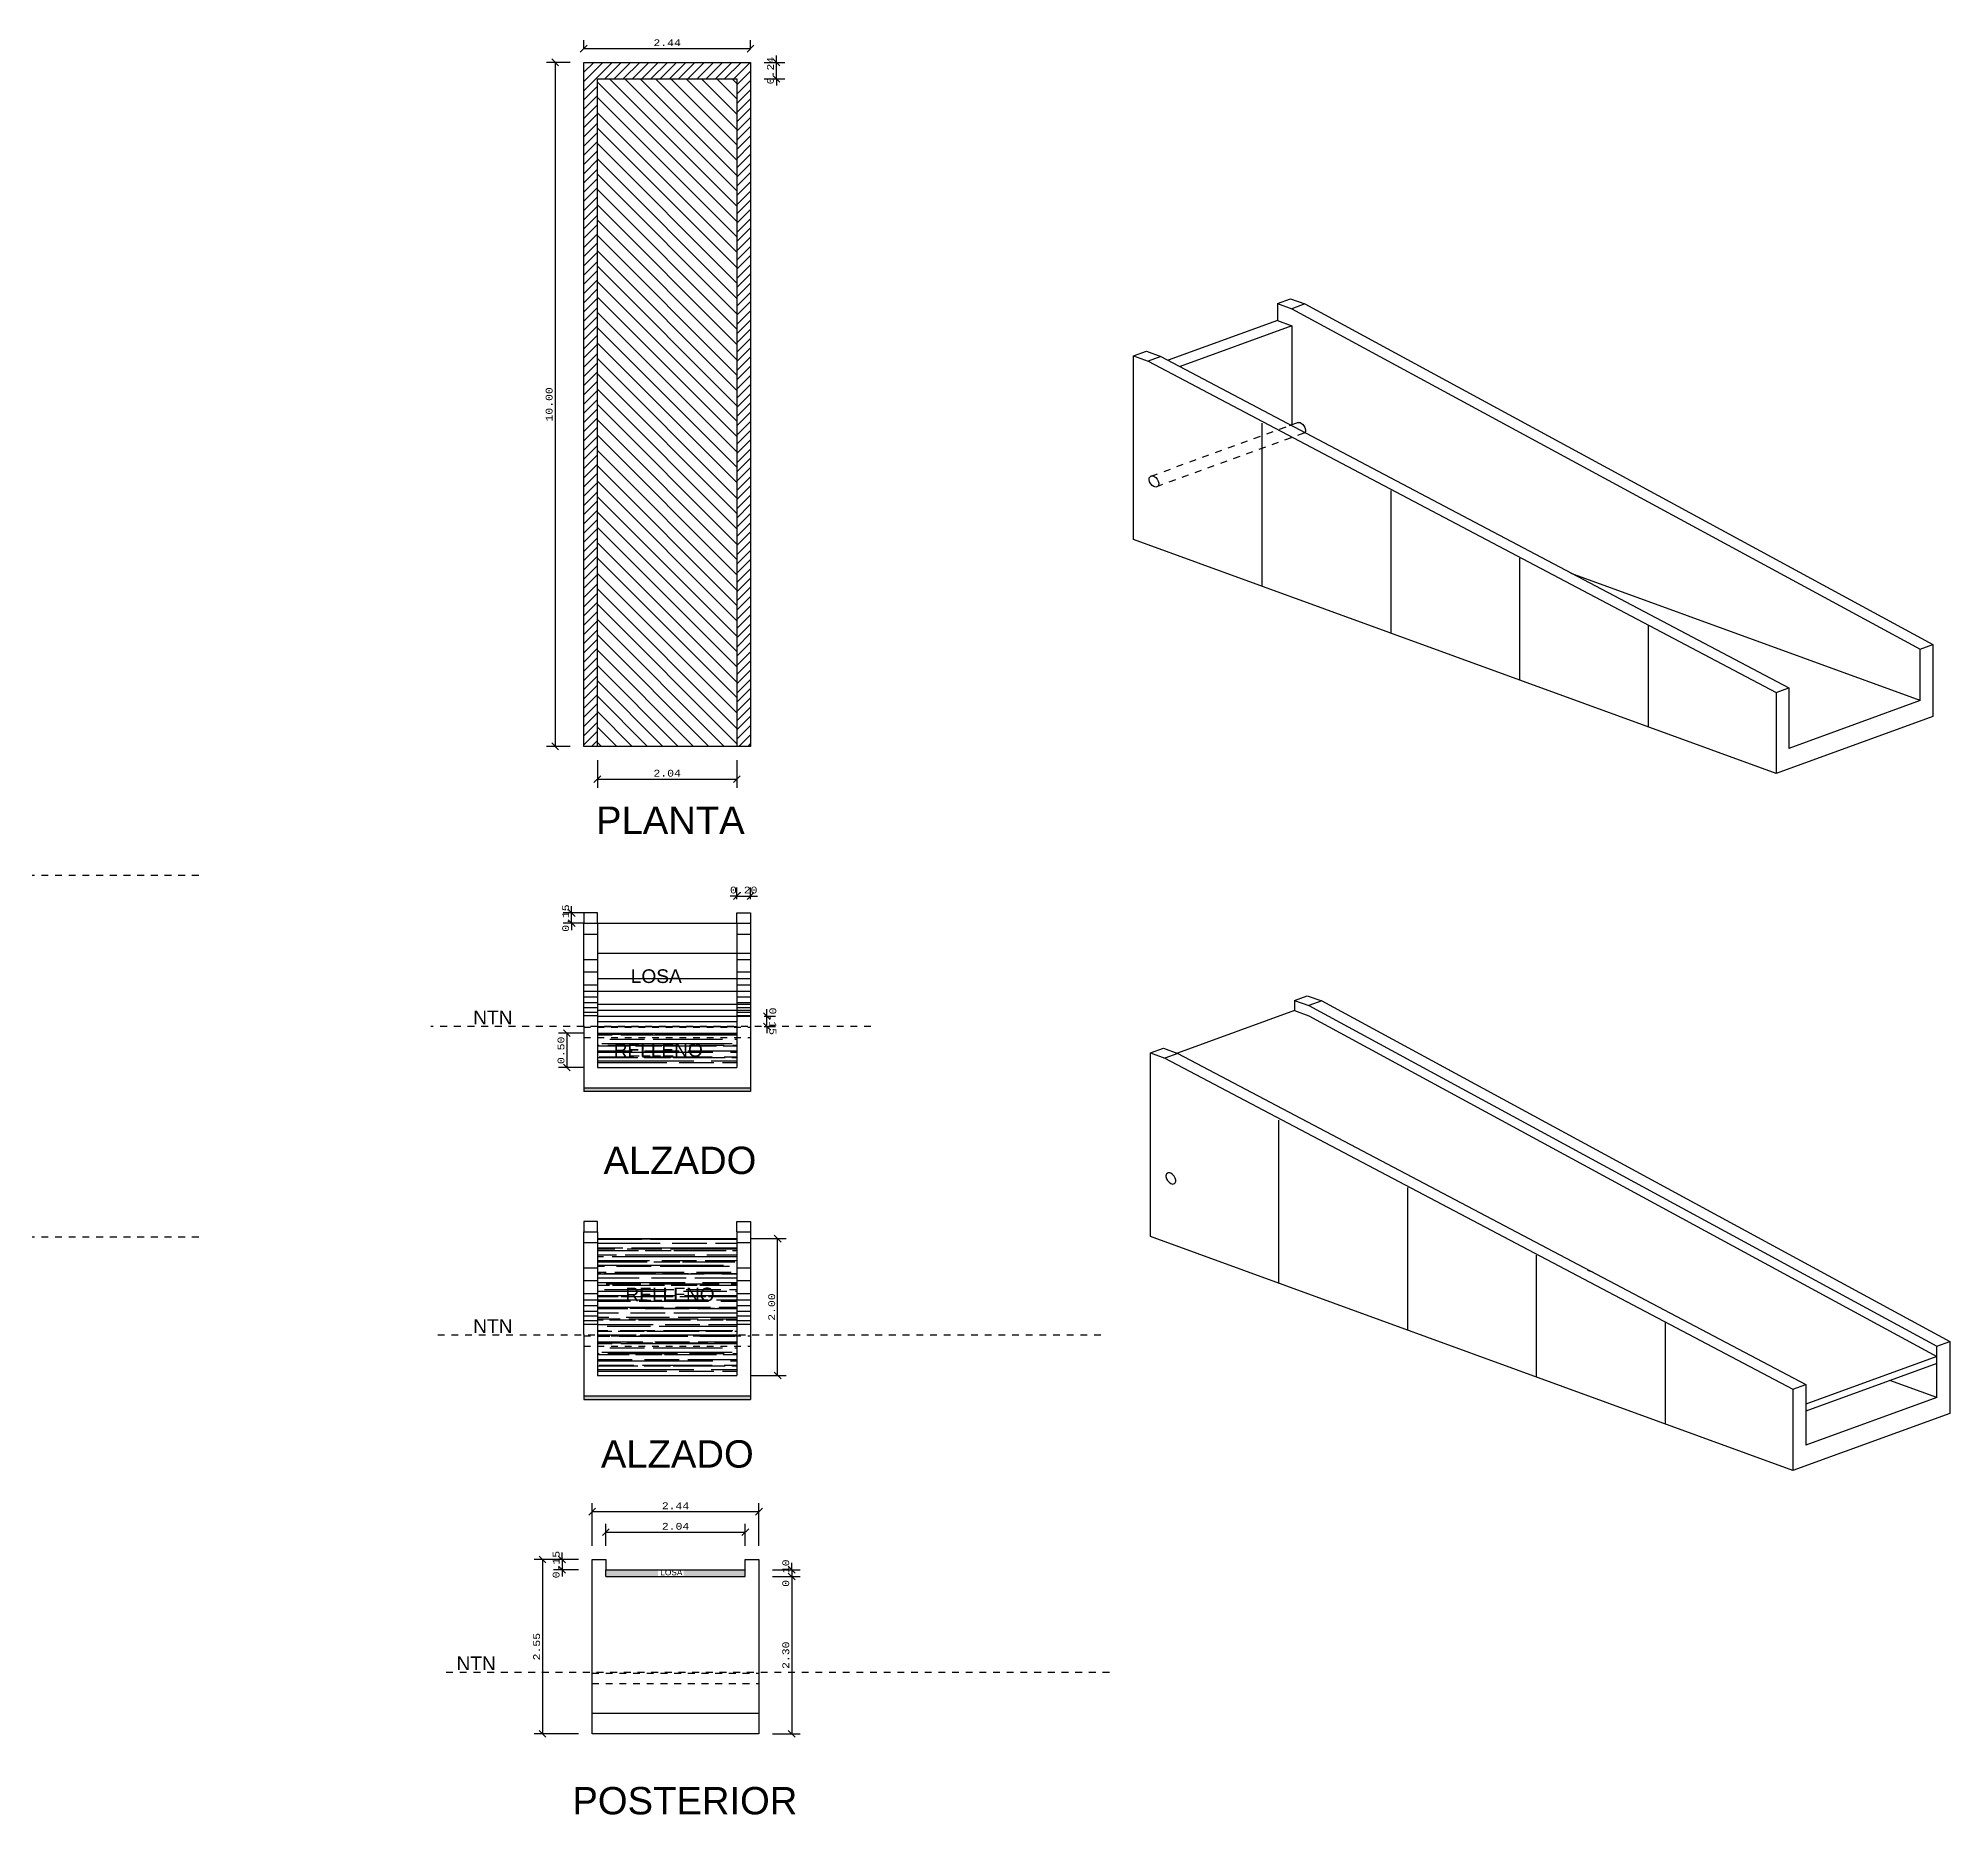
# Model space of a CAD drawing. Header units: millimetres. Extents: x 1263 to 2085, y 1308 to 1444.
# Drawn here: x 1924.11 to 1952.06, y 1357.24 to 1383.21 of the extents above; entities that cross this region are included whole.
import ezdxf

# ---------------------------------------------------------------- set-up
doc = ezdxf.new("R2010")
doc.units = ezdxf.units.MM
doc.linetypes.add('DASHED2', pattern=[0.375, 0.25, -0.125])
doc.layers.add('Cotas', color=144, linetype='Continuous', lineweight=0)
doc.styles.add('corrier new', font='cour.ttf', dxfattribs={"height": 0.1})
doc.styles.get("Standard").update_dxf_attribs({"font": 'arial.ttf'})
doc.dimstyles.new('Ing_metros_anotativa', dxfattribs={"dimscale": 0, "dimtxt": 0.1, "dimasz": 0.1, "dimexe": 0.125, "dimexo": 0.2, "dimgap": 0.03, "dimtad": 1, "dimzin": 1, "dimdsep": 46, "dimtxsty": 'corrier new', "dimblk": 'OBLIQUE', "dimcen": 0, "dimadec": 0, "dimazin": 0, "dimtfac": 1, "dimtix": 1, "dimtmove": 0, "dimatfit": 3, "dimfxl": 1, "dimarcsym": 0})

# ---------------------------------------------------------------- blocks, each defined once
blk = doc.blocks.new('_Oblique')
at = {"color": 0, "linetype": 'ByBlock', "lineweight": -2}
blk.add_line((-0.5, -0.5), (0.5, 0.5), dxfattribs=at)
blk = doc.blocks.new('*D315')
at = {"layer": 'Cotas', "color": 0, "lineweight": -2, "transparency": 16777216}
for p, q in [((1932.085, 1383.058), (1932.085, 1383.184)), ((1932.085, 1383.059), (1934.525, 1383.059)), ((1934.525, 1383.058), (1934.525, 1383.184))]:
    blk.add_line(p, q, dxfattribs=at)
at = {"layer": 'Defpoints', "color": 0, "transparency": 16777216}
for p in [(1934.525, 1383.059), (1932.085, 1382.858), (1934.525, 1382.858)]:
    blk.add_point(p, dxfattribs=at)
at = {"layer": 'Cotas', "color": 0, "lineweight": -2, "transparency": 16777216, "xscale": 0.1, "yscale": 0.1, "zscale": 0.1, "rotation": 180}
blk.add_blockref('_Oblique', (1932.085, 1383.059), dxfattribs=at)
at = {"layer": 'Cotas', "color": 0, "lineweight": -2, "transparency": 16777216, "xscale": 0.1, "yscale": 0.1, "zscale": 0.1}
blk.add_blockref('_Oblique', (1934.525, 1383.059), dxfattribs=at)
at = {"layer": 'Cotas', "color": 0, "transparency": 16777216, "insert": (1933.305, 1383.145), "char_height": 0.1, "attachment_point": 5, "style": 'corrier new'}
blk.add_mtext('2.44', dxfattribs=at)
blk = doc.blocks.new('*D316')
at = {"layer": 'Cotas', "color": 0, "lineweight": -2, "transparency": 16777216}
for p, q in [((1931.885, 1382.858), (1931.542, 1382.858)), ((1931.667, 1382.858), (1931.667, 1372.858)), ((1931.885, 1372.858), (1931.542, 1372.858))]:
    blk.add_line(p, q, dxfattribs=at)
at = {"layer": 'Defpoints', "color": 0, "transparency": 16777216}
for p in [(1932.085, 1382.858), (1931.667, 1372.858), (1932.085, 1372.858)]:
    blk.add_point(p, dxfattribs=at)
at = {"layer": 'Cotas', "color": 0, "lineweight": -2, "transparency": 16777216, "xscale": 0.1, "yscale": 0.1, "zscale": 0.1}
for p, rotation in [((1931.667, 1382.858), 90), ((1931.667, 1372.858), 270)]:
    blk.add_blockref('_Oblique', p, dxfattribs=dict(at, rotation=rotation))
at = {"layer": 'Cotas', "color": 0, "transparency": 16777216, "insert": (1931.58, 1377.858), "char_height": 0.1, "attachment_point": 5, "rotation": 90, "style": 'corrier new'}
blk.add_mtext('10.00', dxfattribs=at)
blk = doc.blocks.new('*D317')
at = {"layer": 'Cotas', "color": 0, "lineweight": -2, "transparency": 16777216}
for p, q in [((1932.285, 1372.658), (1932.285, 1372.253)), ((1934.325, 1372.658), (1934.325, 1372.253)), ((1932.285, 1372.378), (1934.325, 1372.378))]:
    blk.add_line(p, q, dxfattribs=at)
at = {"layer": 'Defpoints', "color": 0, "transparency": 16777216}
for p in [(1932.285, 1372.858), (1934.325, 1372.858), (1934.325, 1372.378)]:
    blk.add_point(p, dxfattribs=at)
at = {"layer": 'Cotas', "color": 0, "lineweight": -2, "transparency": 16777216, "xscale": 0.1, "yscale": 0.1, "zscale": 0.1, "rotation": 180}
blk.add_blockref('_Oblique', (1932.285, 1372.378), dxfattribs=at)
at = {"layer": 'Cotas', "color": 0, "lineweight": -2, "transparency": 16777216, "xscale": 0.1, "yscale": 0.1, "zscale": 0.1}
blk.add_blockref('_Oblique', (1934.325, 1372.378), dxfattribs=at)
at = {"layer": 'Cotas', "color": 0, "transparency": 16777216, "insert": (1933.305, 1372.465), "char_height": 0.1, "attachment_point": 5, "style": 'corrier new'}
blk.add_mtext('2.04', dxfattribs=at)
blk = doc.blocks.new('*D318')
at = {"layer": 'Cotas', "color": 0, "lineweight": -2, "transparency": 16777216}
for p, q in [((1931.908, 1370.423), (1931.908, 1370.523)), ((1932.085, 1370.423), (1931.783, 1370.423)), ((1932.085, 1370.273), (1931.783, 1370.273)), ((1931.908, 1370.273), (1931.908, 1370.423)), ((1931.908, 1370.273), (1931.908, 1370.173))]:
    blk.add_line(p, q, dxfattribs=at)
at = {"layer": 'Defpoints', "color": 0, "transparency": 16777216}
for p in [(1931.908, 1370.423), (1932.285, 1370.423), (1932.285, 1370.273)]:
    blk.add_point(p, dxfattribs=at)
at = {"layer": 'Cotas', "color": 0, "lineweight": -2, "transparency": 16777216, "xscale": 0.1, "yscale": 0.1, "zscale": 0.1}
for p, rotation in [((1931.908, 1370.423), 270), ((1931.908, 1370.273), 90)]:
    blk.add_blockref('_Oblique', p, dxfattribs=dict(at, rotation=rotation))
at = {"layer": 'Cotas', "color": 0, "transparency": 16777216, "insert": (1931.821, 1370.348), "char_height": 0.1, "attachment_point": 5, "rotation": 90, "style": 'corrier new'}
blk.add_mtext('0.15', dxfattribs=at)
blk = doc.blocks.new('*D319')
at = {"layer": 'Cotas', "color": 0, "lineweight": -2, "transparency": 16777216}
for p, q in [((1934.725, 1368.914), (1934.888, 1368.915)), ((1934.763, 1368.914), (1934.763, 1369.014)), ((1934.763, 1368.763), (1934.763, 1368.914)), ((1934.725, 1368.763), (1934.888, 1368.763)), ((1934.763, 1368.763), (1934.764, 1368.663))]:
    blk.add_line(p, q, dxfattribs=at)
at = {"layer": 'Defpoints', "color": 0, "transparency": 16777216}
for p in [(1934.525, 1368.914), (1934.763, 1368.914), (1934.525, 1368.763)]:
    blk.add_point(p, dxfattribs=at)
at = {"layer": 'Cotas', "color": 0, "lineweight": -2, "transparency": 16777216, "xscale": 0.1, "yscale": 0.1, "zscale": 0.1}
for p, rotation in [((1934.763, 1368.914), 270.0484688541212), ((1934.763, 1368.763), 90.04846885412117)]:
    blk.add_blockref('_Oblique', p, dxfattribs=dict(at, rotation=rotation))
at = {"layer": 'Cotas', "color": 0, "transparency": 16777216, "insert": (1934.85, 1368.839), "char_height": 0.1, "attachment_point": 5, "rotation": 270.0485, "style": 'corrier new'}
blk.add_mtext('0.15', dxfattribs=at)
blk = doc.blocks.new('*D321')
at = {"layer": 'Cotas', "color": 0, "lineweight": -2, "transparency": 16777216}
for p, q in [((1934.525, 1365.661), (1935.046, 1365.661)), ((1934.921, 1363.661), (1934.921, 1365.661)), ((1934.525, 1363.661), (1935.046, 1363.661))]:
    blk.add_line(p, q, dxfattribs=at)
at = {"layer": 'Defpoints', "color": 0, "transparency": 16777216}
for p in [(1934.325, 1365.661), (1934.921, 1365.661), (1934.325, 1363.661)]:
    blk.add_point(p, dxfattribs=at)
at = {"layer": 'Cotas', "color": 0, "lineweight": -2, "transparency": 16777216, "xscale": 0.1, "yscale": 0.1, "zscale": 0.1}
for p, rotation in [((1934.921, 1365.661), 90), ((1934.921, 1363.661), 270)]:
    blk.add_blockref('_Oblique', p, dxfattribs=dict(at, rotation=rotation))
at = {"layer": 'Cotas', "color": 0, "transparency": 16777216, "insert": (1934.835, 1364.661), "char_height": 0.1, "attachment_point": 5, "rotation": 90, "style": 'corrier new'}
blk.add_mtext('2.00', dxfattribs=at)
blk = doc.blocks.new('*D327')
at = {"layer": 'Cotas', "color": 0, "lineweight": -2, "transparency": 16777216}
for p, q in [((1932.085, 1368.665), (1931.714, 1368.665)), ((1931.839, 1368.665), (1931.839, 1368.163)), ((1932.085, 1368.163), (1931.714, 1368.163))]:
    blk.add_line(p, q, dxfattribs=at)
at = {"layer": 'Defpoints', "color": 0, "transparency": 16777216}
for p in [(1932.285, 1368.665), (1931.839, 1368.163), (1932.285, 1368.163)]:
    blk.add_point(p, dxfattribs=at)
at = {"layer": 'Cotas', "color": 0, "lineweight": -2, "transparency": 16777216, "xscale": 0.1, "yscale": 0.1, "zscale": 0.1}
for p, rotation in [((1931.839, 1368.665), 90), ((1931.839, 1368.163), 270)]:
    blk.add_blockref('_Oblique', p, dxfattribs=dict(at, rotation=rotation))
at = {"layer": 'Cotas', "color": 0, "transparency": 16777216, "insert": (1931.753, 1368.414), "char_height": 0.1, "attachment_point": 5, "rotation": 90, "style": 'corrier new'}
blk.add_mtext('0.50', dxfattribs=at)
blk = doc.blocks.new('*D330')
at = {"layer": 'Cotas', "color": 0, "lineweight": -2, "transparency": 16777216}
for p, q in [((1934.725, 1382.858), (1935.028, 1382.858)), ((1934.903, 1382.858), (1934.903, 1382.958)), ((1934.903, 1382.618), (1934.903, 1382.858)), ((1934.725, 1382.618), (1935.028, 1382.618)), ((1934.903, 1382.618), (1934.903, 1382.518))]:
    blk.add_line(p, q, dxfattribs=at)
at = {"layer": 'Defpoints', "color": 0, "transparency": 16777216}
for p in [(1934.525, 1382.858), (1934.903, 1382.858), (1934.525, 1382.618)]:
    blk.add_point(p, dxfattribs=at)
at = {"layer": 'Cotas', "color": 0, "lineweight": -2, "transparency": 16777216, "xscale": 0.1, "yscale": 0.1, "zscale": 0.1}
for p, rotation in [((1934.903, 1382.858), 270), ((1934.903, 1382.618), 90)]:
    blk.add_blockref('_Oblique', p, dxfattribs=dict(at, rotation=rotation))
at = {"layer": 'Cotas', "color": 0, "transparency": 16777216, "insert": (1934.817, 1382.738), "char_height": 0.1, "attachment_point": 5, "rotation": 90, "style": 'corrier new'}
blk.add_mtext('0.24', dxfattribs=at)
blk = doc.blocks.new('tubo-dren')
at = {"linetype": 'DASHED2', "ltscale": 0.35, "transparency": 33554559}
for p, q in [((-2.266, 0.671), (-0.124, -0.109)), ((-0.032, 0.044), (-2.048, 0.778))]:
    blk.add_line(p, q, dxfattribs=at)
at = {"transparency": 33554687}
blk.add_line((-2.18, 0.826), (-2.048, 0.778), dxfattribs=at)
for centre, radius, start, end in [((-2.243, 0.712), 0.0484, 170.4568, 235), ((-2.147, 0.696), 0.145, 119.5432, 170.4568), ((-2.195, 0.78), 0.0484, 67.8746, 119.5432), ((-0.001, -0.085), 0.145, 119.5432, 170.4568), ((-0.049, -0.001), 0.0484, 350.4568, 119.5432), ((-0.097, -0.069), 0.0484, 170.4568, 299.5432), ((-0.144, 0.015), 0.145, 299.5432, 350.4568)]:
    blk.add_arc(centre, radius, start, end, dxfattribs=at)
blk = doc.blocks.new('*D331')
at = {"layer": 'Cotas', "color": 0, "lineweight": -2, "transparency": 16777216}
for p, q in [((1932.008, 1360.971), (1931.358, 1360.971)), ((1931.483, 1360.971), (1931.483, 1358.421)), ((1932.008, 1358.421), (1931.358, 1358.421))]:
    blk.add_line(p, q, dxfattribs=at)
at = {"layer": 'Defpoints', "color": 0, "transparency": 16777216}
for p in [(1932.208, 1360.971), (1931.483, 1358.421), (1932.208, 1358.421)]:
    blk.add_point(p, dxfattribs=at)
at = {"layer": 'Cotas', "color": 0, "lineweight": -2, "transparency": 16777216, "xscale": 0.1, "yscale": 0.1, "zscale": 0.1}
for p, rotation in [((1931.483, 1360.971), 90), ((1931.483, 1358.421), 270)]:
    blk.add_blockref('_Oblique', p, dxfattribs=dict(at, rotation=rotation))
at = {"layer": 'Cotas', "color": 0, "transparency": 16777216, "insert": (1931.397, 1359.696), "char_height": 0.1, "attachment_point": 5, "rotation": 90, "style": 'corrier new'}
blk.add_mtext('2.55', dxfattribs=at)
blk = doc.blocks.new('*D332')
at = {"layer": 'Cotas', "color": 0, "lineweight": -2, "transparency": 16777216}
for p, q in [((1932.208, 1361.171), (1932.208, 1361.795)), ((1932.208, 1361.67), (1934.648, 1361.67)), ((1934.648, 1361.171), (1934.648, 1361.795))]:
    blk.add_line(p, q, dxfattribs=at)
at = {"layer": 'Defpoints', "color": 0, "transparency": 16777216}
for p in [(1934.648, 1361.67), (1932.208, 1360.971), (1934.648, 1360.971)]:
    blk.add_point(p, dxfattribs=at)
at = {"layer": 'Cotas', "color": 0, "lineweight": -2, "transparency": 16777216, "xscale": 0.1, "yscale": 0.1, "zscale": 0.1, "rotation": 180}
blk.add_blockref('_Oblique', (1932.208, 1361.67), dxfattribs=at)
at = {"layer": 'Cotas', "color": 0, "lineweight": -2, "transparency": 16777216, "xscale": 0.1, "yscale": 0.1, "zscale": 0.1}
blk.add_blockref('_Oblique', (1934.648, 1361.67), dxfattribs=at)
at = {"layer": 'Cotas', "color": 0, "transparency": 16777216, "insert": (1933.428, 1361.756), "char_height": 0.1, "attachment_point": 5, "style": 'corrier new'}
blk.add_mtext('2.44', dxfattribs=at)
blk = doc.blocks.new('*D333')
at = {"layer": 'Cotas', "color": 0, "lineweight": -2, "transparency": 16777216}
for p, q in [((1934.848, 1360.721), (1935.252, 1360.721)), ((1935.127, 1360.721), (1935.127, 1358.421)), ((1934.848, 1358.421), (1935.252, 1358.421))]:
    blk.add_line(p, q, dxfattribs=at)
at = {"layer": 'Defpoints', "color": 0, "transparency": 16777216}
for p in [(1934.648, 1360.721), (1934.648, 1358.421), (1935.127, 1358.421)]:
    blk.add_point(p, dxfattribs=at)
at = {"layer": 'Cotas', "color": 0, "lineweight": -2, "transparency": 16777216, "xscale": 0.1, "yscale": 0.1, "zscale": 0.1}
for p, rotation in [((1935.127, 1360.721), 90), ((1935.127, 1358.421), 270)]:
    blk.add_blockref('_Oblique', p, dxfattribs=dict(at, rotation=rotation))
at = {"layer": 'Cotas', "color": 0, "transparency": 16777216, "insert": (1935.041, 1359.571), "char_height": 0.1, "attachment_point": 5, "rotation": 90, "style": 'corrier new'}
blk.add_mtext('2.30', dxfattribs=at)
blk = doc.blocks.new('*D334')
at = {"layer": 'Cotas', "color": 0, "lineweight": -2, "transparency": 16777216}
for p, q in [((1932.408, 1361.171), (1932.408, 1361.494)), ((1932.408, 1361.369), (1934.448, 1361.369)), ((1934.448, 1361.171), (1934.448, 1361.494))]:
    blk.add_line(p, q, dxfattribs=at)
at = {"layer": 'Defpoints', "color": 0, "transparency": 16777216}
for p in [(1934.448, 1361.369), (1932.408, 1360.971), (1934.448, 1360.971)]:
    blk.add_point(p, dxfattribs=at)
at = {"layer": 'Cotas', "color": 0, "lineweight": -2, "transparency": 16777216, "xscale": 0.1, "yscale": 0.1, "zscale": 0.1, "rotation": 180}
blk.add_blockref('_Oblique', (1932.408, 1361.369), dxfattribs=at)
at = {"layer": 'Cotas', "color": 0, "lineweight": -2, "transparency": 16777216, "xscale": 0.1, "yscale": 0.1, "zscale": 0.1}
blk.add_blockref('_Oblique', (1934.448, 1361.369), dxfattribs=at)
at = {"layer": 'Cotas', "color": 0, "transparency": 16777216, "insert": (1933.428, 1361.455), "char_height": 0.1, "attachment_point": 5, "style": 'corrier new'}
blk.add_mtext('2.04', dxfattribs=at)
blk = doc.blocks.new('*D335')
at = {"layer": 'Cotas', "color": 0, "lineweight": -2, "transparency": 16777216}
for p, q in [((1934.848, 1360.821), (1935.252, 1360.821)), ((1934.848, 1360.721), (1935.252, 1360.721)), ((1935.127, 1360.821), (1935.127, 1360.921)), ((1935.127, 1360.821), (1935.127, 1360.721)), ((1935.127, 1360.721), (1935.127, 1360.621))]:
    blk.add_line(p, q, dxfattribs=at)
at = {"layer": 'Defpoints', "color": 0, "transparency": 16777216}
for p in [(1934.648, 1360.821), (1934.648, 1360.721), (1935.127, 1360.721)]:
    blk.add_point(p, dxfattribs=at)
at = {"layer": 'Cotas', "color": 0, "lineweight": -2, "transparency": 16777216, "xscale": 0.1, "yscale": 0.1, "zscale": 0.1}
for p, rotation in [((1935.127, 1360.821), 270), ((1935.127, 1360.721), 90)]:
    blk.add_blockref('_Oblique', p, dxfattribs=dict(at, rotation=rotation))
at = {"layer": 'Cotas', "color": 0, "transparency": 16777216, "insert": (1935.041, 1360.771), "char_height": 0.1, "attachment_point": 5, "rotation": 90, "style": 'corrier new'}
blk.add_mtext('0.10', dxfattribs=at)
blk = doc.blocks.new('*D336')
at = {"layer": 'Cotas', "color": 0, "lineweight": -2, "transparency": 16777216}
for p, q in [((1932.008, 1360.971), (1931.643, 1360.971)), ((1931.768, 1360.971), (1931.768, 1361.071)), ((1931.768, 1360.971), (1931.768, 1360.821)), ((1932.008, 1360.821), (1931.643, 1360.821)), ((1931.768, 1360.821), (1931.768, 1360.721))]:
    blk.add_line(p, q, dxfattribs=at)
at = {"layer": 'Defpoints', "color": 0, "transparency": 16777216}
for p in [(1932.208, 1360.971), (1931.768, 1360.821), (1932.208, 1360.821)]:
    blk.add_point(p, dxfattribs=at)
at = {"layer": 'Cotas', "color": 0, "lineweight": -2, "transparency": 16777216, "xscale": 0.1, "yscale": 0.1, "zscale": 0.1}
for p, rotation in [((1931.768, 1360.971), 270), ((1931.768, 1360.821), 90)]:
    blk.add_blockref('_Oblique', p, dxfattribs=dict(at, rotation=rotation))
at = {"layer": 'Cotas', "color": 0, "transparency": 16777216, "insert": (1931.682, 1360.896), "char_height": 0.1, "attachment_point": 5, "rotation": 90, "style": 'corrier new'}
blk.add_mtext('0.15', dxfattribs=at)
blk = doc.blocks.new('*D347')
at = {"layer": 'Cotas', "color": 0, "lineweight": -2, "transparency": 16777216}
for p, q in [((1934.325, 1370.623), (1934.325, 1370.795)), ((1934.525, 1370.623), (1934.525, 1370.795)), ((1934.325, 1370.67), (1934.225, 1370.67)), ((1934.325, 1370.67), (1934.525, 1370.67)), ((1934.525, 1370.67), (1934.625, 1370.67))]:
    blk.add_line(p, q, dxfattribs=at)
at = {"layer": 'Defpoints', "color": 0, "transparency": 16777216}
for p in [(1934.525, 1370.67), (1934.325, 1370.423), (1934.525, 1370.423)]:
    blk.add_point(p, dxfattribs=at)
at = {"layer": 'Cotas', "color": 0, "lineweight": -2, "transparency": 16777216, "xscale": 0.1, "yscale": 0.1, "zscale": 0.1}
blk.add_blockref('_Oblique', (1934.325, 1370.67), dxfattribs=at)
at = {"layer": 'Cotas', "color": 0, "lineweight": -2, "transparency": 16777216, "xscale": 0.1, "yscale": 0.1, "zscale": 0.1, "rotation": 180}
blk.add_blockref('_Oblique', (1934.525, 1370.67), dxfattribs=at)
at = {"layer": 'Cotas', "color": 0, "transparency": 16777216, "insert": (1934.425, 1370.757), "char_height": 0.1, "attachment_point": 5, "style": 'corrier new'}
blk.add_mtext('0.20', dxfattribs=at)

msp = doc.modelspace()

# ---------------------------------------------------------------- hatches: boundary and pattern name
at = {"transparency": 33554687}
h = msp.add_hatch(dxfattribs=at)
h.set_pattern_fill('ANSI31', color=1, scale=0.03)
h.set_pattern_definition([(45, (776.55663, 583.74543), (-0.067351921, 0.067351921), [])])
h.paths.add_polyline_path([(1932.08476, 1372.85849), (1932.28476, 1372.85849), (1932.28476, 1382.61849), (1934.32476, 1382.61849), (1934.32476, 1372.85849), (1934.52476, 1372.85849), (1934.52476, 1382.85849), (1932.08476, 1382.85849)])
h = msp.add_hatch(dxfattribs=at)
h.set_pattern_fill('ANSI31', color=5, scale=0.05, angle=90)
h.set_pattern_definition([(135, (776.55663, 583.74543), (-0.112253202, -0.112253202), [])])
h.paths.add_polyline_path([(1934.32476, 1382.61849), (1932.28476, 1382.61849), (1932.28476, 1372.85849), (1934.32476, 1372.85849)])
h = msp.add_hatch(dxfattribs=at)
h.set_pattern_fill('AR-RROOF', color=32, scale=0.005)
h.set_pattern_definition([(0, (962.75573, 569.30318), (0.2794, 0.127), [1.905, -0.254, 0.635, -0.127]), (0, (962.92464, 569.36668), (-0.127, 0.16891), [0.381, -0.04191, 0.762, -0.09525]), (0, (962.81923, 569.41113), (0.6604, 0.08509), [1.016, -0.1778, 0.508, -0.127])])
h.paths.add_polyline_path([(1932.28476, 1368.66257), (1932.28476, 1368.17257), (1934.08476, 1368.17257), (1934.68476, 1368.17257), (1934.32476, 1368.17257), (1934.32476, 1368.66257)])
at = {"true_color": 0x939598, "transparency": 33554687}
h = msp.add_hatch(dxfattribs=at)
h.set_pattern_fill('CLAY', color=252, scale=0.004)
h.set_pattern_definition([(0, (990.262592, 569.09001), (0, 0.01905), []), (0, (990.262592, 569.093184), (0, 0.01905), []), (0, (990.262592, 569.09636), (0, 0.01905), []), (0, (990.262592, 569.10271), (0, 0.01905), [0.01905, -0.0127])])
h.paths.add_polyline_path([(1934.52476, 1367.86257), (1932.08476, 1367.86257), (1932.08476, 1367.81257), (1934.52479, 1367.81257)])
at = {"transparency": 33554687}
h = msp.add_hatch(dxfattribs=at)
h.set_pattern_fill('AR-RROOF', color=32, scale=0.005)
h.set_pattern_definition([(0, (962.75573, 564.79175), (0.2794, 0.127), [1.905, -0.254, 0.635, -0.127]), (0, (962.92464, 564.85525), (-0.127, 0.16891), [0.381, -0.04191, 0.762, -0.09525]), (0, (962.81923, 564.8997), (0.6604, 0.08509), [1.016, -0.1778, 0.508, -0.127])])
h.paths.add_polyline_path([(1932.28476, 1365.66114), (1932.28476, 1363.66114), (1934.08476, 1363.66114), (1934.32476, 1363.66114), (1934.32476, 1364.41114), (1934.32476, 1365.66114)])
at = {"true_color": 0x939598, "transparency": 33554687}
h = msp.add_hatch(dxfattribs=at)
h.set_pattern_fill('CLAY', color=252, scale=0.004)
h.set_pattern_definition([(0, (990.262594, 564.588582), (0, 0.01905), []), (0, (990.262594, 564.591757), (0, 0.01905), []), (0, (990.262594, 564.594932), (0, 0.01905), []), (0, (990.262594, 564.601282), (0, 0.01905), [0.01905, -0.0127])])
h.paths.add_polyline_path([(1934.52476, 1363.36114), (1932.08476, 1363.36114), (1932.08476, 1363.31114), (1934.52476, 1363.31114)])
at = {"linetype": 'DASHED2', "true_color": 0x636466, "transparency": 33554687}
h = msp.add_hatch(dxfattribs=at)
h.set_pattern_fill('AR-SAND', color=251, scale=0.0001, angle=20)
h.set_pattern_definition([(57.5, (960.292447, 563.9208403), (-0.001824245616, 0.004544255783), [0, -0.0038608, 0, -0.004318, 0, -0.0041275]), (27.5, (960.292447, 563.92084), (0.001772450884, 0.00827341275), [0, -0.0020828, 0, -0.0034798, 0, -0.0013335]), (347.5, (960.289511, 563.9197717), (0.007427981473, 0.002718858357), [0, -0.00127, 0, -0.004572, 0, -0.005969]), (337.5, (960.289511, 563.919772), (0.00641262045, 0.004706367273), [0, -0.000635, 0, -0.0029972, 0, -0.003429])])
h.paths.add_polyline_path([(1934.44802, 1360.72072), (1934.44802, 1360.82072), (1932.40802, 1360.82072), (1932.40802, 1360.72072)])
h.paths.add_polyline_path([(1933.1718, 1360.72072), (1933.54585, 1360.72072), (1933.54704, 1360.81072), (1933.16883, 1360.81072)], flags=17)

# ---------------------------------------------------------------- linework, layer by layer
at = {"transparency": 33554687}
for p, q in [((1932.08476, 1382.85849), (1934.52476, 1382.85849)), ((1932.08476, 1372.85849), (1932.08476, 1382.85849)), ((1934.52476, 1382.85849), (1934.52476, 1372.85849)), ((1932.28476, 1372.85849), (1932.28476, 1382.61849)), ((1932.28476, 1382.61849), (1934.32476, 1382.61849)), ((1934.32476, 1382.61849), (1934.32476, 1372.85849)), ((1942.23221, 1379.33412), (1942.42015, 1379.40252)), ((1942.23221, 1379.33412), (1942.23221, 1379.08412)), ((1942.23221, 1379.33412), (1942.44355, 1379.2572)), ((1942.42015, 1379.40252), (1942.63149, 1379.3256)), ((1942.63149, 1379.3256), (1942.44355, 1379.2572)), ((1942.44355, 1379.2572), (1951.62914, 1374.27711)), ((1942.63149, 1379.3256), (1951.81707, 1374.34551)), ((1942.23221, 1379.08412), (1940.63447, 1378.50259)), ((1942.44355, 1379.0072), (1940.80708, 1378.41157)), ((1942.23221, 1379.08412), (1942.44355, 1379.0072)), ((1942.44355, 1379.0072), (1942.44355, 1377.56049)), ((1940.1273, 1378.56799), (1940.31524, 1378.6364)), ((1940.31524, 1378.6364), (1940.52658, 1378.55948)), ((1940.1273, 1375.88119), (1940.1273, 1378.56799)), ((1940.1273, 1378.56799), (1940.33864, 1378.49107)), ((1940.52658, 1378.55948), (1940.33864, 1378.49107)), ((1940.33864, 1378.49107), (1949.52422, 1373.64779)), ((1940.52658, 1378.55948), (1949.71216, 1373.7162)), ((1942.00668, 1375.19715), (1942.00668, 1377.58395)), ((1943.89258, 1374.51073), (1943.89258, 1376.5965)), ((1949.52422, 1372.46098), (1940.1273, 1375.88119)), ((1945.77523, 1373.82551), (1945.77523, 1375.61076)), ((1951.62914, 1373.52711), (1946.52576, 1375.38458)), ((1947.65787, 1373.14028), (1947.65787, 1374.62501)), ((1951.62914, 1374.27711), (1951.81707, 1374.34551)), ((1951.62914, 1373.52711), (1951.62914, 1374.27711)), ((1951.81707, 1374.34551), (1951.81707, 1374.19551)), ((1951.81707, 1374.19551), (1951.81707, 1373.29551)), ((1949.52422, 1373.64779), (1949.71216, 1373.7162)), ((1949.52422, 1373.64779), (1949.52422, 1372.46098)), ((1949.71216, 1373.7162), (1949.71216, 1372.82939)), ((1951.81707, 1373.29551), (1949.52422, 1372.46098)), ((1951.62914, 1373.52711), (1949.71216, 1372.82939)), ((1934.52476, 1372.85849), (1932.08476, 1372.85849)), ((1932.08476, 1368.77257), (1932.08476, 1370.27257)), ((1932.08476, 1370.27257), (1932.28476, 1370.27257)), ((1932.28476, 1370.27257), (1934.52476, 1370.27257)), ((1932.28476, 1370.27257), (1932.28476, 1368.16257)), ((1934.32476, 1370.27257), (1934.32476, 1368.16257)), ((1934.52476, 1370.27257), (1934.52476, 1368.77257)), ((1932.08476, 1370.11426), (1932.28476, 1370.11426)), ((1934.32476, 1370.11426), (1934.52476, 1370.11426)), ((1932.08476, 1369.74396), (1932.28476, 1369.74396)), ((1932.28476, 1369.83405), (1934.52476, 1369.83405)), ((1934.32476, 1369.74396), (1934.52476, 1369.74396)), ((1932.08476, 1369.56052), (1932.28476, 1369.56052)), ((1932.08476, 1369.37076), (1932.28476, 1369.37076)), ((1932.28476, 1369.46375), (1934.52476, 1369.46375)), ((1934.32476, 1369.56052), (1934.52476, 1369.56052)), ((1934.32476, 1369.37076), (1934.52476, 1369.37076)), ((1932.08476, 1369.27991), (1932.28476, 1369.27991)), ((1932.08476, 1369.19443), (1932.28476, 1369.19443)), ((1932.08476, 1369.11447), (1932.28476, 1369.11447)), ((1932.28476, 1369.2803), (1934.52476, 1369.2803)), ((1932.28476, 1369.09055), (1934.52476, 1369.09055)), ((1934.32476, 1369.27991), (1934.52476, 1369.27991)), ((1934.32476, 1369.19443), (1934.52476, 1369.19443)), ((1934.32476, 1369.11447), (1934.52476, 1369.11447)), ((1942.47939, 1369.14458), (1942.66733, 1369.21299)), ((1942.47939, 1369.14458), (1942.47939, 1368.99458)), ((1942.47939, 1369.14458), (1942.69073, 1369.06766)), ((1942.66733, 1369.21299), (1942.87867, 1369.13606)), ((1942.87867, 1369.13606), (1942.69073, 1369.06766)), ((1942.69073, 1369.06766), (1951.87631, 1364.08757)), ((1942.87867, 1369.13606), (1952.06425, 1364.15598)), ((1932.08476, 1369.04278), (1932.28476, 1369.04278)), ((1932.08476, 1368.97385), (1932.28476, 1368.97385)), ((1932.08476, 1368.92257), (1932.28476, 1368.92257)), ((1932.28476, 1368.9997), (1934.52476, 1368.9997)), ((1932.28476, 1368.91422), (1934.52476, 1368.91422)), ((1932.28476, 1368.83426), (1934.32476, 1368.83426)), ((1934.32476, 1369.04278), (1934.52476, 1369.04278)), ((1934.32476, 1368.97385), (1934.52476, 1368.97385)), ((1934.32476, 1368.92257), (1934.52476, 1368.92257)), ((1942.47939, 1368.99458), (1940.76848, 1368.37186)), ((1942.47939, 1368.99458), (1942.69073, 1368.91766)), ((1942.69073, 1368.91766), (1951.87631, 1363.93757)), ((1932.08476, 1368.77257), (1932.08476, 1368.67257)), ((1932.28476, 1368.76257), (1934.32476, 1368.76257)), ((1932.28476, 1368.66514), (1934.32476, 1368.66514)), ((1934.52489, 1368.77257), (1934.52479, 1367.81257)), ((1940.37448, 1368.37846), (1940.56242, 1368.44686)), ((1940.37448, 1365.69165), (1940.37448, 1368.37846)), ((1940.37448, 1368.37846), (1940.58582, 1368.30154)), ((1940.56242, 1368.44686), (1940.77376, 1368.36994)), ((1940.77376, 1368.36994), (1940.58582, 1368.30154)), ((1940.58582, 1368.30154), (1949.7714, 1363.45826)), ((1940.77376, 1368.36994), (1949.95934, 1363.52666)), ((1932.28476, 1368.16257), (1934.32476, 1368.16257)), ((1934.5248, 1367.86257), (1932.08476, 1367.86257)), ((1934.52479, 1367.81257), (1932.08476, 1367.81257)), ((1942.25386, 1365.00761), (1942.25386, 1367.39442)), ((1944.13976, 1364.3212), (1944.13976, 1366.40697)), ((1932.28476, 1365.91114), (1932.08476, 1365.91114)), ((1932.08476, 1364.26114), (1932.08476, 1365.76114)), ((1932.08476, 1365.76114), (1932.28476, 1365.76114)), ((1932.28476, 1365.76114), (1932.28476, 1363.66114)), ((1934.32476, 1365.76114), (1934.32476, 1363.66114)), ((1934.32476, 1365.76114), (1934.52476, 1365.76114)), ((1934.52476, 1365.76114), (1934.52476, 1364.26114)), ((1932.08476, 1365.60284), (1932.28476, 1365.60284)), ((1932.28476, 1365.66114), (1934.32476, 1365.66114)), ((1934.32476, 1365.60284), (1934.52476, 1365.60284)), ((1949.7714, 1362.27145), (1940.37448, 1365.69165)), ((1932.08476, 1365.23253), (1932.28476, 1365.23253)), ((1934.32476, 1365.23253), (1934.52476, 1365.23253)), ((1946.0224, 1363.63597), (1946.0224, 1365.42122)), ((1946.84461, 1365.16896), (1946.77294, 1365.19505)), ((1932.08476, 1365.04909), (1932.28476, 1365.04909)), ((1934.32476, 1365.04909), (1934.52476, 1365.04909)), ((1932.08476, 1364.85933), (1932.28476, 1364.85933)), ((1932.08476, 1364.76848), (1932.28476, 1364.76848)), ((1932.08476, 1364.68301), (1932.28476, 1364.68301)), ((1932.08476, 1364.60305), (1932.28476, 1364.60305)), ((1934.32476, 1364.85933), (1934.52476, 1364.85933)), ((1934.32476, 1364.76848), (1934.52476, 1364.76848)), ((1934.32476, 1364.68301), (1934.52476, 1364.68301)), ((1934.32476, 1364.60305), (1934.52476, 1364.60305)), ((1932.08476, 1364.53135), (1932.28476, 1364.53135)), ((1932.08476, 1364.46242), (1932.28476, 1364.46242)), ((1932.08476, 1364.41114), (1932.28476, 1364.41114)), ((1934.32476, 1364.53135), (1934.52476, 1364.53135)), ((1934.32476, 1364.46242), (1934.52476, 1364.46242)), ((1934.32476, 1364.41114), (1934.52476, 1364.41114)), ((1947.90505, 1362.95075), (1947.90505, 1364.43547)), ((1932.08476, 1364.26114), (1932.08476, 1364.16114)), ((1934.52476, 1364.26114), (1934.52476, 1363.31114)), ((1951.87631, 1364.08757), (1952.06425, 1364.15598)), ((1951.87631, 1363.33757), (1951.87631, 1364.08757)), ((1952.06425, 1364.15598), (1952.06425, 1364.00598)), ((1951.87631, 1363.93757), (1949.95934, 1363.23985)), ((1951.87631, 1363.83757), (1949.95934, 1363.13985)), ((1952.06425, 1364.00598), (1952.06425, 1363.10598)), ((1932.28476, 1363.66114), (1934.32476, 1363.66114)), ((1949.7714, 1363.45826), (1949.95934, 1363.52666)), ((1949.95934, 1363.52666), (1949.95934, 1362.63985)), ((1951.87631, 1363.33757), (1951.18944, 1363.58757)), ((1949.7714, 1363.45826), (1949.7714, 1362.27145)), ((1951.87631, 1363.33757), (1949.95934, 1362.63985)), ((1952.06425, 1363.10598), (1949.7714, 1362.27145)), ((1932.20802, 1358.42072), (1932.20802, 1360.97072)), ((1932.20802, 1360.97072), (1932.40802, 1360.97072)), ((1932.40802, 1360.97072), (1932.40802, 1360.82072)), ((1934.44802, 1360.82072), (1934.44802, 1360.97072)), ((1934.44802, 1360.97072), (1934.64802, 1360.97072)), ((1934.64802, 1360.97072), (1934.64802, 1358.42072)), ((1932.40802, 1360.82072), (1934.44802, 1360.82072)), ((1932.40802, 1360.72072), (1932.40802, 1360.82072)), ((1932.40802, 1360.72072), (1934.44802, 1360.72072)), ((1934.44802, 1360.72072), (1934.44802, 1360.83072)), ((1934.64802, 1358.72072), (1932.20802, 1358.72072)), ((1934.64802, 1358.42072), (1932.20802, 1358.42072))]:
    msp.add_line(p, q, dxfattribs=at)
at = {"color": 1, "linetype": 'DASHED2', "ltscale": 0.35, "transparency": 33554559}
for p, q in [((1926.45439, 1370.9723), (1909.66982, 1370.9723)), ((1936.28548, 1368.76257), (1929.85053, 1368.76257)), ((1926.45439, 1365.68274), (1909.66982, 1365.68274)), ((1939.64983, 1364.25114), (1929.85053, 1364.25114)), ((1939.77308, 1359.32072), (1929.97379, 1359.32072))]:
    msp.add_line(p, q, dxfattribs=at)
at = {"linetype": 'DASHED2', "transparency": 33554687}
for p, q in [((1932.28476, 1370.42257), (1932.08476, 1370.42257)), ((1932.08476, 1370.42257), (1932.08476, 1370.27257)), ((1932.28476, 1370.27257), (1932.28476, 1370.42257)), ((1934.32476, 1370.27257), (1934.32476, 1370.42257)), ((1934.32476, 1370.42257), (1934.52476, 1370.42257)), ((1934.52476, 1370.42257), (1934.52476, 1370.27257)), ((1932.08476, 1365.91114), (1932.08476, 1365.76114)), ((1932.28476, 1365.76114), (1932.28476, 1365.91114)), ((1934.32476, 1365.76114), (1934.32476, 1365.91114)), ((1934.32476, 1365.91114), (1934.52476, 1365.91114)), ((1934.52476, 1365.91114), (1934.52476, 1365.76114))]:
    msp.add_line(p, q, dxfattribs=at)
at = {"color": 3, "linetype": 'DASHED2', "ltscale": 0.35, "transparency": 33554559}
for p, q in [((1932.08476, 1368.75257), (1934.52489, 1368.75257)), ((1932.08476, 1368.60017), (1934.52487, 1368.60017)), ((1932.08476, 1364.24114), (1934.52476, 1364.24114)), ((1932.08476, 1364.08874), (1934.52476, 1364.08874)), ((1932.20802, 1359.31072), (1934.64802, 1359.31072)), ((1932.20802, 1359.15832), (1934.64802, 1359.15832))]:
    msp.add_line(p, q, dxfattribs=at)
at = {"color": 7, "transparency": 33554687}
for p, q in [((1932.08476, 1368.67257), (1932.08476, 1367.81257)), ((1932.08476, 1364.16114), (1932.08476, 1363.31114)), ((1932.08476, 1363.36114), (1934.52476, 1363.36114)), ((1932.08476, 1363.31114), (1934.52476, 1363.31114))]:
    msp.add_line(p, q, dxfattribs=at)
at = {"transparency": 33554687}
for centre, radius, start, end in [((1940.64841, 1366.57613), 0.04841, 60.456753, 189.543247), ((1940.74388, 1366.59218), 0.14522, 189.543247, 240.456753), ((1940.60067, 1366.4919), 0.14522, 9.543247, 60.456753), ((1940.69615, 1366.50795), 0.04841, 240.456753, 9.543247)]:
    msp.add_arc(centre, radius, start, end, dxfattribs=at)

# ---------------------------------------------------------------- block references
at = {"transparency": 33554687, "xscale": -1}
msp.add_blockref('tubo-dren', (1940.35228, 1376.76656), dxfattribs=at)

# ---------------------------------------------------------------- texts
at = {"transparency": 33554687, "attachment_point": 1}
for s, width, gutter_width, insert, char_height in [('PLANTA', 8.1548116, 1, (1932.26534, 1371.97896), 0.4), ('LOSA', 1.8977453, 1, (1932.77373, 1369.59869), 0.2), ('NTN', 10.0291945, 1, (1930.46921, 1368.99461), 0.2), ('RELLENO', 1.8977453, 1, (1932.52313, 1368.51927), 0.2), ('ALZADO', 8.1548116, 1, (1932.37445, 1367.00571), 0.4), ('RELLENO', 1.8977453, 1, (1932.69495, 1364.94547), 0.2), ('NTN', 10.0291945, 1, (1930.46921, 1364.48319), 0.2), ('ALZADO', 8.1548116, 1, (1932.33586, 1362.71364), 0.4), ('LOSA', 0.8225443, 0.43343, (1933.20544, 1360.82515), 0.086686), ('NTN', 10.0291945, 1, (1930.22539, 1359.55277), 0.2), ('POSTERIOR', 8.1548116, 1, (1931.91909, 1357.64426), 0.4)]:
    msp.add_mtext_dynamic_manual_height_columns(s, width=width, gutter_width=gutter_width, heights=[0], dxfattribs=dict(at, insert=insert, char_height=char_height))

# ---------------------------------------------------------------- dimensions: what is measured, and where the dimension line sits
at = {"layer": 'Cotas', "transparency": 33554687}
for base, p1, p2, picture, middle in [((1934.52476, 1383.05894), (1932.08476, 1382.85849), (1934.52476, 1382.85849), '*D315', (1933.30476, 1383.14514)), ((1934.32476, 1372.37842), (1932.28476, 1372.85849), (1934.32476, 1372.85849), '*D317', (1933.30476, 1372.46461)), ((1934.52476, 1370.67047), (1934.32476, 1370.42257), (1934.52476, 1370.42257), '*D347', (1934.42476, 1370.75666)), ((1934.64802, 1361.67025), (1932.20802, 1360.97072), (1934.64802, 1360.97072), '*D332', (1933.42802, 1361.75645)), ((1934.44802, 1361.36882), (1932.40802, 1360.97072), (1934.44802, 1360.97072), '*D334', (1933.42802, 1361.45501))]:
    dim = msp.add_linear_dim(base=base, p1=p1, p2=p2, dimstyle='Ing_metros_anotativa', dxfattribs=at)
    dim.commit()
    dim.dimension.update_dxf_attribs({"geometry": picture, "text_midpoint": middle})
for base, p1, p2, picture, middle in [((1931.66669, 1372.85849), (1932.08476, 1382.85849), (1932.08476, 1372.85849), '*D316', (1931.58049, 1377.85849)), ((1934.90314, 1382.85849), (1934.52476, 1382.61849), (1934.52476, 1382.85849), '*D330', (1934.81695, 1382.73849)), ((1931.90767, 1370.42257), (1932.28476, 1370.27257), (1932.28476, 1370.42257), '*D318', (1931.82148, 1370.34757)), ((1931.8394, 1368.16257), (1932.28476, 1368.66514), (1932.28476, 1368.16257), '*D327', (1931.7532, 1368.41385)), ((1934.92131, 1365.66114), (1934.32476, 1363.66114), (1934.32476, 1365.66114), '*D321', (1934.83511, 1364.66114)), ((1931.48289, 1358.42072), (1932.20802, 1360.97072), (1932.20802, 1358.42072), '*D331', (1931.39669, 1359.69572)), ((1931.76838, 1360.82072), (1932.20802, 1360.97072), (1932.20802, 1360.82072), '*D336', (1931.68219, 1360.89572)), ((1935.12749, 1360.72072), (1934.64802, 1360.82072), (1934.64802, 1360.72072), '*D335', (1935.0413, 1360.77072)), ((1935.12749, 1358.42072), (1934.64802, 1360.72072), (1934.64802, 1358.42072), '*D333', (1935.0413, 1359.57072))]:
    dim = msp.add_linear_dim(base=base, p1=p1, p2=p2, angle=90, dimstyle='Ing_metros_anotativa', dxfattribs=at)
    dim.commit()
    dim.dimension.update_dxf_attribs({"geometry": picture, "text_midpoint": middle})
dim = msp.add_aligned_dim(p1=(1934.52489, 1368.76257), p2=(1934.52476, 1368.91422), distance=-0.23859, dimstyle='Ing_metros_anotativa', dxfattribs=at)
dim.commit()
dim.dimension.update_dxf_attribs({"geometry": '*D319', "text_midpoint": (1934.84962, 1368.83867)})

doc.saveas('drawing.dxf')
